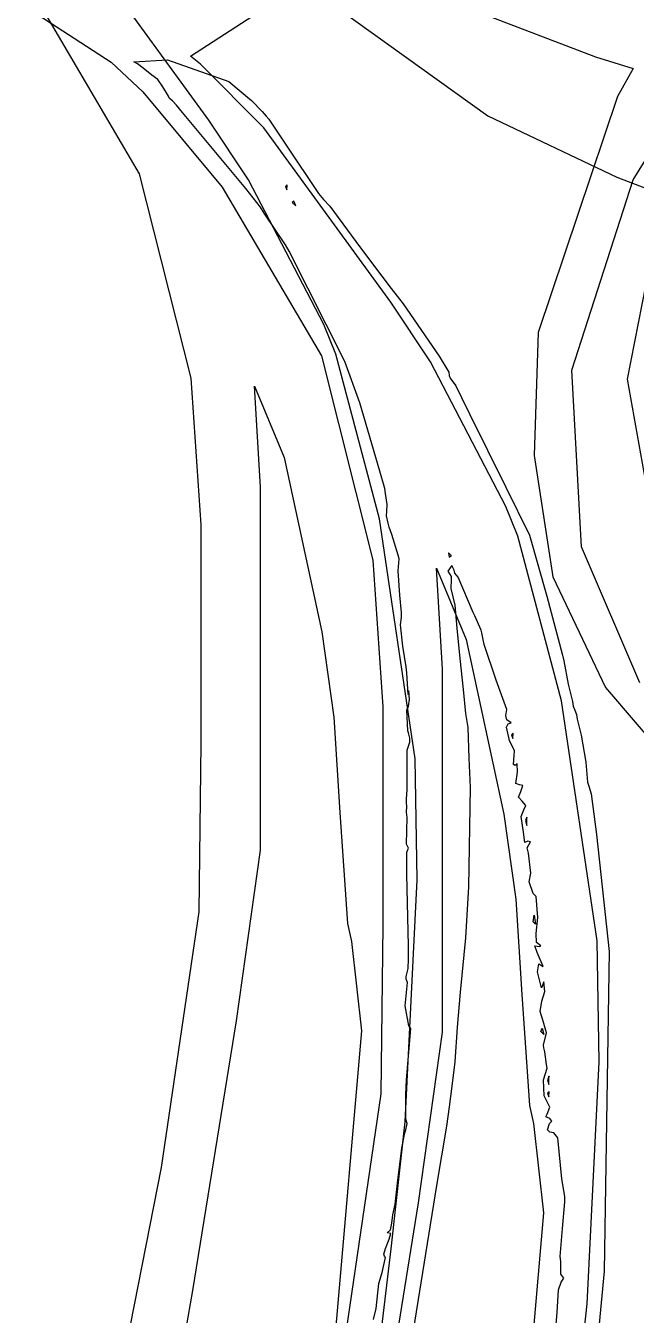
# Model space of a CAD drawing. Extents: x 0 to 208, y 1 to 205.
# Drawn here: x 30.459 to 32.826, y 15.315 to 20.314 of the extents above; entities that cross this region are included whole.
import ezdxf

# ---------------------------------------------------------------- set-up
doc = ezdxf.new("R2010")
doc.units = 0

msp = doc.modelspace()

# ---------------------------------------------------------------- linework, layer by layer
at = {"layer": 'Layer 1'}
for p, q in [((31.168754, 19.947648), (30.676629, 20.624324)), ((32.045427, 20.432091), (32.668277, 20.193716)), ((30.515148, 20.393628), (30.899619, 19.740021)), ((32.814253, 19.716928), (33.16028, 20.278261)), ((32.668277, 20.193716), (32.814378, 20.147579)), ((32.814378, 20.147579), (32.752859, 20.039926)), ((32.752859, 20.039926), (32.445279, 19.124876)), ((31.322545, 19.716963), (31.168754, 19.947648)), ((30.899619, 19.740021), (31.099548, 18.948003)), ((31.614746, 19.15563), (31.322545, 19.716963)), ((32.57588, 18.978737), (32.814253, 19.716928)), ((32.875782, 19.378591), (32.791195, 18.944135)), ((31.660883, 19.040288), (31.614746, 19.15563)), ((32.445279, 19.124876), (32.429898, 18.648127)), ((31.830053, 18.40206), (31.660883, 19.040288)), ((31.099548, 18.948003), (31.137992, 18.378981)), ((32.614324, 18.294372), (32.57588, 18.978737)), ((31.368756, 18.525073), (31.34567, 18.917237)), ((31.34567, 18.917237), (31.461014, 18.640415)), ((32.791195, 18.944135), (32.868078, 18.509678)), ((32.429898, 18.648127), (32.501981, 18.178107)), ((31.461014, 18.640415), (31.607115, 17.96374)), ((31.368756, 17.117893), (31.368756, 18.525073)), ((31.968463, 17.471632), (31.830053, 18.40206)), ((31.137992, 18.378981), (31.137992, 17.533137)), ((32.839242, 17.766681), (32.614324, 18.294372)), ((32.501981, 18.178107), (32.706718, 17.748456)), ((31.607115, 17.96374), (31.653253, 17.633092)), ((32.706718, 17.748456), (33.021991, 17.37936)), ((31.653253, 17.633092), (31.676339, 17.263996)), ((31.137992, 17.533137), (31.130288, 16.87953)), ((31.976168, 17.002573), (31.968463, 17.471632)), ((31.676339, 17.263996), (31.707098, 16.833384)), ((31.276481, 16.456597), (31.368756, 17.117893)), ((31.93003, 16.064455), (31.976168, 17.002573)), ((31.130288, 16.87953), (30.98419, 15.887586)), ((31.707098, 16.833384), (31.722479, 16.764179)), ((31.722479, 16.764179), (31.760923, 16.418152)), ((31.107311, 15.410827), (31.276481, 16.456597)), ((31.760923, 16.418152), (31.660963, 15.272422)), ((31.876202, 15.572328), (31.93003, 16.064455)), ((30.98419, 15.887586), (30.815018, 15.026363)), ((31.768551, 14.680347), (31.876202, 15.572328)), ((30.922766, 14.365057), (31.107311, 15.410827))]:
    msp.add_line(p, q, dxfattribs=at)
at = {"layer": 'test'}
for p, q in [((31.097689, 20.19555), (31.535988, 20.480061)), ((31.597504, 20.433924), (32.25111, 19.964865)), ((30.459485, 20.387772), (30.790133, 20.172466)), ((31.136133, 20.164792), (31.097689, 20.19555)), ((30.790133, 20.172466), (30.913165, 20.057124)), ((30.878105, 20.173936), (31.009409, 20.181937)), ((30.89295, 20.16591), (30.878105, 20.173936)), ((30.91406, 20.149724), (30.89295, 20.16591)), ((30.94874, 20.122721), (30.91406, 20.149724)), ((31.009409, 20.181937), (31.246718, 20.097756)), ((31.382197, 19.918728), (31.136133, 20.164792)), ((30.970753, 20.105427), (30.94874, 20.122721)), ((30.991299, 20.077727), (30.970753, 20.105427)), ((31.246718, 20.097756), (31.33489, 20.024523)), ((30.913165, 20.057124), (31.220747, 19.688028)), ((31.012437, 20.04119), (30.991299, 20.077727)), ((31.017122, 20.032419), (31.012437, 20.04119)), ((31.027677, 20.022298), (31.017122, 20.032419)), ((31.043453, 20.005636), (31.027677, 20.022298)), ((31.066426, 19.977164), (31.043453, 20.005636)), ((31.33489, 20.024523), (31.375685, 19.981582)), ((31.31262, 19.682456), (31.066426, 19.977164)), ((31.375685, 19.981582), (31.391687, 19.962882)), ((31.391687, 19.962882), (31.401621, 19.951489)), ((31.401621, 19.951489), (31.468595, 19.850698)), ((32.25111, 19.964865), (32.750928, 19.726491)), ((31.38213, 19.918724), (31.382197, 19.918728)), ((31.874255, 19.242048), (31.38213, 19.918724)), ((31.468595, 19.850698), (31.593966, 19.664121)), ((31.472554, 19.697726), (31.466119, 19.691272)), ((31.471707, 19.67726), (31.472554, 19.697755)), ((31.472554, 19.697755), (31.472554, 19.697726)), ((32.750928, 19.726491), (33.373778, 19.488116)), ((31.220747, 19.688028), (31.605218, 19.034421)), ((31.369564, 19.611091), (31.31262, 19.682456)), ((31.466119, 19.691272), (31.471707, 19.67726)), ((31.593966, 19.664121), (31.613666, 19.640262)), ((31.383421, 19.586984), (31.369564, 19.611091)), ((31.498659, 19.634459), (31.492676, 19.628473)), ((31.492676, 19.628473), (31.505912, 19.615291)), ((31.505912, 19.615291), (31.498603, 19.634459)), ((31.498603, 19.634459), (31.498659, 19.634459)), ((31.613666, 19.640262), (31.637711, 19.614416)), ((31.637711, 19.614416), (31.73856, 19.478095)), ((31.465737, 19.464926), (31.383421, 19.586984)), ((31.480808, 19.44013), (31.465737, 19.464926)), ((31.73856, 19.478095), (31.807501, 19.385876)), ((31.695884, 19.01273), (31.480808, 19.44013)), ((31.807501, 19.385876), (31.839305, 19.343134)), ((31.839305, 19.343134), (31.876434, 19.295048)), ((31.876434, 19.295048), (31.922202, 19.236277)), ((32.028046, 19.011363), (31.874255, 19.242048)), ((31.922202, 19.236277), (32.062297, 19.033591)), ((31.605218, 19.034421), (31.805147, 18.242403)), ((31.754256, 18.851576), (31.695884, 19.01273)), ((32.320247, 18.45003), (32.028046, 19.011363)), ((32.062297, 19.033591), (32.098952, 18.970895)), ((32.098952, 18.970895), (32.100927, 18.957543)), ((32.100927, 18.957543), (32.105132, 18.947778)), ((32.105132, 18.947778), (32.126976, 18.918394)), ((32.126976, 18.918394), (32.148341, 18.872979)), ((31.831968, 18.587107), (31.754256, 18.851576)), ((32.148341, 18.872979), (32.179385, 18.808864)), ((32.179385, 18.808864), (32.320409, 18.525694)), ((31.851216, 18.52032), (31.831968, 18.587107)), ((31.854038, 18.500045), (31.851216, 18.52032)), ((31.860303, 18.458166), (31.854038, 18.500045)), ((32.320409, 18.525694), (32.411505, 18.338694)), ((31.85861, 18.431685), (31.860303, 18.458166)), ((32.366384, 18.334688), (32.320247, 18.45003)), ((31.857763, 18.413479), (31.85861, 18.431685)), ((31.864621, 18.385435), (31.857763, 18.413479)), ((31.868121, 18.370705), (31.864621, 18.385435)), ((31.87893, 18.341322), (31.868121, 18.370705)), ((31.902806, 18.261584), (31.87893, 18.341322)), ((32.535554, 17.69646), (32.366384, 18.334688)), ((32.411505, 18.338694), (32.479052, 18.102536)), ((31.906729, 18.247764), (31.902806, 18.261584)), ((31.903455, 18.200635), (31.906729, 18.247764)), ((32.110104, 18.258959), (32.098702, 18.270353)), ((32.098702, 18.270353), (32.100678, 18.253859)), ((32.100678, 18.253859), (32.110132, 18.258962)), ((32.110132, 18.258962), (32.110104, 18.258959)), ((31.805147, 18.242403), (31.843592, 17.673381)), ((31.909043, 18.106238), (31.903455, 18.200635)), ((32.074256, 17.819473), (32.05117, 18.211637)), ((32.05117, 18.211637), (32.166514, 17.934815)), ((32.110943, 18.221082), (32.095252, 18.199707)), ((32.095252, 18.199707), (32.108121, 18.178331)), ((32.119805, 18.203291), (32.110943, 18.221082)), ((32.123277, 18.191872), (32.119805, 18.203291)), ((32.108686, 18.166001), (32.107557, 18.132592)), ((32.108121, 18.178331), (32.108686, 18.166001)), ((32.135243, 18.175848), (32.123277, 18.191872)), ((32.193129, 18.039419), (32.135243, 18.175848)), ((31.916522, 18.039451), (31.909043, 18.106238)), ((32.107557, 18.132592), (32.122458, 18.067444)), ((32.479052, 18.102536), (32.540359, 17.873867)), ((32.122458, 18.067444), (32.130897, 17.97853)), ((31.912345, 17.99188), (31.915393, 18.019481)), ((31.915393, 18.019481), (31.916522, 18.039451)), ((32.200495, 18.026067), (32.193129, 18.039419)), ((32.224146, 17.970366), (32.200495, 18.026067)), ((31.920642, 17.908328), (31.912345, 17.99188)), ((32.130897, 17.97853), (32.142637, 17.860987)), ((32.227956, 17.960796), (32.224146, 17.970366)), ((32.237015, 17.914829), (32.227956, 17.960796)), ((31.933879, 17.82821), (31.920642, 17.908328)), ((32.166514, 17.934815), (32.312615, 17.25814)), ((32.282729, 17.777619), (32.237015, 17.914829)), ((32.142637, 17.860987), (32.154885, 17.74021)), ((32.540359, 17.873867), (32.544846, 17.852492)), ((32.544846, 17.852492), (32.561864, 17.761664)), ((31.936419, 17.805232), (31.933879, 17.82821)), ((31.941245, 17.721542), (31.936419, 17.805232)), ((32.074256, 16.412293), (32.074256, 17.819473)), ((32.323857, 17.663563), (32.282729, 17.777619)), ((32.561864, 17.761664), (32.578515, 17.694879)), ((31.944462, 17.73619), (31.941245, 17.728547)), ((31.941245, 17.728547), (31.941245, 17.721542)), ((31.942797, 17.676138), (31.946437, 17.702481)), ((31.946437, 17.702481), (31.944462, 17.73619)), ((32.154885, 17.74021), (32.163916, 17.647595)), ((32.673964, 16.766032), (32.535554, 17.69646)), ((31.843592, 17.673381), (31.843592, 16.827537)), ((31.936927, 17.661352), (31.942797, 17.676138)), ((31.93989, 17.579952), (31.936927, 17.661352)), ((32.163916, 17.647595), (32.17323, 17.593976)), ((32.320358, 17.639512), (32.323857, 17.663563)), ((32.578515, 17.694879), (32.581394, 17.676179)), ((32.581394, 17.676179), (32.587659, 17.660155)), ((32.587659, 17.660155), (32.593953, 17.64413)), ((32.323716, 17.622657), (32.320358, 17.639512)), ((32.323519, 17.594636), (32.329276, 17.60735)), ((32.341101, 17.611349), (32.323716, 17.622657)), ((32.329276, 17.60735), (32.341101, 17.611349)), ((32.593953, 17.64413), (32.596775, 17.62543)), ((32.596775, 17.62543), (32.612692, 17.563987)), ((31.943023, 17.572919), (31.93989, 17.579952)), ((31.947905, 17.551544), (31.943023, 17.572919)), ((31.948182, 17.537198), (31.947905, 17.551544)), ((32.17323, 17.593976), (32.177068, 17.474525)), ((32.334949, 17.543408), (32.323519, 17.594636)), ((32.348807, 17.571274), (32.342372, 17.56482)), ((32.342372, 17.56482), (32.347989, 17.550808)), ((32.347989, 17.550808), (32.348835, 17.571303)), ((32.348835, 17.571303), (32.348807, 17.571274)), ((32.612692, 17.563987), (32.630698, 17.458744)), ((31.937801, 17.352196), (31.938078, 17.505149)), ((31.938078, 17.505149), (31.942678, 17.521174)), ((31.942678, 17.521174), (31.948182, 17.537198)), ((32.354083, 17.503335), (32.334949, 17.543408)), ((32.35239, 17.484579), (32.354083, 17.503335)), ((32.177068, 17.474525), (32.181584, 17.360278)), ((32.350132, 17.449852), (32.35239, 17.484579)), ((32.356821, 17.446378), (32.350132, 17.449852)), ((32.364243, 17.454131), (32.356821, 17.446378)), ((32.365654, 17.420634), (32.364243, 17.454131)), ((32.630698, 17.458744), (32.636794, 17.381274)), ((32.3597, 17.376059), (32.365654, 17.420634)), ((31.935261, 17.317469), (31.937801, 17.352196)), ((32.181584, 17.360278), (32.175996, 16.976184)), ((32.373218, 17.371589), (32.3597, 17.376059)), ((32.386454, 17.368335), (32.373218, 17.371589)), ((32.37858, 17.344862), (32.386454, 17.368335)), ((32.636794, 17.381274), (32.641563, 17.366296)), ((32.641563, 17.366296), (32.651639, 17.336912)), ((31.935826, 17.302133), (31.935261, 17.317469)), ((31.936673, 17.287046), (31.935826, 17.302133)), ((32.370114, 17.323625), (32.37858, 17.344862)), ((32.383942, 17.30749), (32.370114, 17.323625)), ((32.398054, 17.290498), (32.383942, 17.30749)), ((32.651639, 17.336912), (32.672382, 17.179296)), ((31.935826, 17.264733), (31.936673, 17.287046)), ((31.937519, 17.245093), (31.935826, 17.264733)), ((32.312615, 17.25814), (32.358753, 16.927492)), ((32.380386, 17.248021), (32.389643, 17.273866)), ((32.388797, 17.187315), (32.380386, 17.248021)), ((32.389643, 17.273866), (32.398054, 17.290498)), ((32.402342, 17.245827), (32.397036, 17.232667)), ((32.401975, 17.213775), (32.402249, 17.245832)), ((32.402249, 17.245832), (32.402342, 17.245827)), ((31.934697, 17.141858), (31.937519, 17.245093)), ((32.397036, 17.232667), (32.401975, 17.213775)), ((32.393651, 17.147227), (32.388797, 17.187315)), ((32.405391, 17.152578), (32.393651, 17.147227)), ((32.402738, 17.12755), (32.415918, 17.150912)), ((32.415918, 17.150912), (32.405391, 17.152578)), ((32.672382, 17.179296), (32.720933, 16.725155)), ((31.942938, 17.125834), (31.934697, 17.141858)), ((31.936117, 17.050919), (31.93639, 17.109809)), ((31.93639, 17.109809), (31.942938, 17.125834)), ((32.408101, 17.106779), (32.402738, 17.12755)), ((32.417386, 17.029025), (32.408101, 17.106779)), ((31.93639, 17.025183), (31.936117, 17.050919)), ((31.943023, 16.747687), (31.93639, 17.025183)), ((32.41081, 16.994926), (32.417386, 17.029025)), ((32.175996, 16.976184), (32.164594, 16.778499)), ((32.42684, 16.949671), (32.41081, 16.994926)), ((32.437847, 16.938995), (32.42684, 16.949671)), ((32.358753, 16.927492), (32.381839, 16.558396)), ((32.44414, 16.857294), (32.437847, 16.938995)), ((32.425743, 16.840349), (32.429722, 16.865619)), ((32.429722, 16.865619), (32.435536, 16.830553)), ((32.438327, 16.795221), (32.44414, 16.857294)), ((31.843592, 16.827537), (31.835887, 16.17393)), ((32.425743, 16.840343), (32.425743, 16.840349)), ((32.435536, 16.830553), (32.425743, 16.840343)), ((31.943023, 16.695643), (31.943023, 16.747687)), ((32.164594, 16.778499), (32.143907, 16.567487)), ((32.442362, 16.721505), (32.432513, 16.74691)), ((32.432513, 16.74691), (32.450434, 16.744991)), ((32.438891, 16.760008), (32.438327, 16.795221)), ((32.455768, 16.746656), (32.438891, 16.760008)), ((32.450434, 16.744991), (32.455768, 16.746656)), ((32.681669, 16.296973), (32.673964, 16.766032)), ((31.941611, 16.659581), (31.943023, 16.695643)), ((32.465166, 16.666639), (32.442362, 16.721505)), ((32.720933, 16.725155), (32.70129, 15.485615)), ((31.934274, 16.627783), (31.941611, 16.659581)), ((32.442701, 16.646373), (32.448797, 16.677674)), ((32.458957, 16.584432), (32.442701, 16.646373)), ((32.448797, 16.677674), (32.465166, 16.666639)), ((31.93052, 16.514309), (31.939579, 16.605138)), ((31.933709, 16.618433), (31.934274, 16.627783)), ((31.939579, 16.605138), (31.933709, 16.618433)), ((32.46748, 16.607574), (32.458957, 16.584432)), ((32.471629, 16.570175), (32.46748, 16.607574)), ((32.143907, 16.567487), (32.132279, 16.431215)), ((32.381839, 16.558396), (32.412598, 16.127784)), ((32.459493, 16.532775), (32.471629, 16.570175)), ((31.943982, 16.436603), (31.93052, 16.514309)), ((32.452861, 16.492705), (32.459493, 16.532775)), ((32.465392, 16.454734), (32.452861, 16.492705)), ((32.478656, 16.409322), (32.465392, 16.454734)), ((31.934838, 16.227703), (31.951856, 16.426067)), ((31.951856, 16.426067), (31.943982, 16.436603)), ((31.98198, 15.750997), (32.074256, 16.412293)), ((32.132279, 16.431215), (32.122317, 16.297644)), ((32.4562, 16.4144), (32.460857, 16.428412)), ((32.467461, 16.403125), (32.4562, 16.414408)), ((32.4562, 16.414408), (32.4562, 16.4144)), ((32.460857, 16.428412), (32.467461, 16.403125)), ((32.467029, 16.361641), (32.478656, 16.409322)), ((32.468158, 16.352291), (32.467029, 16.361641)), ((32.47098, 16.335804), (32.468158, 16.352291)), ((32.122317, 16.297644), (32.110746, 16.203058)), ((32.477838, 16.286673), (32.47098, 16.335804)), ((32.635531, 15.358855), (32.681669, 16.296973)), ((32.466295, 16.228242), (32.48066, 16.273318)), ((32.48066, 16.273318), (32.477838, 16.286673)), ((31.932298, 16.169464), (31.934838, 16.227703)), ((32.110746, 16.203058), (32.100162, 16.122916)), ((32.469117, 16.166169), (32.466295, 16.228242)), ((32.487824, 16.241377), (32.48249, 16.228223)), ((32.48249, 16.228223), (32.487429, 16.209328)), ((32.487429, 16.209328), (32.487705, 16.241385)), ((32.487705, 16.241385), (32.487824, 16.241377)), ((31.835887, 16.17393), (31.689789, 15.181986)), ((31.932298, 16.074893), (31.932298, 16.169464)), ((32.480773, 16.142751), (32.469117, 16.166169)), ((32.487824, 16.18214), (32.481389, 16.175686)), ((32.481389, 16.175686), (32.487006, 16.161673)), ((32.487006, 16.161673), (32.487852, 16.18214)), ((32.487852, 16.18214), (32.487824, 16.18214)), ((32.100162, 16.122916), (32.090172, 16.047785)), ((32.412598, 16.127784), (32.427979, 16.058579)), ((32.480152, 16.094674), (32.491441, 16.122007)), ((32.491441, 16.122007), (32.480773, 16.142751)), ((31.937378, 16.058398), (31.932298, 16.074893)), ((31.932467, 16.033793), (31.937378, 16.058398)), ((32.090172, 16.047785), (32.052058, 15.818043)), ((32.427979, 16.058579), (32.466423, 15.712552)), ((32.475552, 16.083806), (32.480152, 16.094674)), ((32.490397, 16.077986), (32.475552, 16.083806)), ((32.481507, 16.03383), (32.489663, 16.058349)), ((32.489663, 16.058349), (32.498553, 16.067948)), ((32.498553, 16.067948), (32.490397, 16.077986)), ((31.916635, 15.962657), (31.929335, 16.022347)), ((31.929335, 16.022347), (31.932467, 16.033793)), ((32.490594, 16.025197), (32.481507, 16.03383)), ((32.506624, 16.022369), (32.490594, 16.025197)), ((32.521582, 16.002644), (32.506624, 16.022369)), ((32.537415, 15.843534), (32.521582, 16.002644)), ((31.901846, 15.838205), (31.916635, 15.962657)), ((31.891009, 15.745126), (31.901846, 15.838205)), ((32.052058, 15.818043), (31.960697, 15.25579)), ((32.548845, 15.775553), (32.537415, 15.843534)), ((31.81281, 14.705227), (31.98198, 15.750997)), ((32.539701, 15.651188), (32.548845, 15.754178)), ((32.548845, 15.754178), (32.548845, 15.775553)), ((31.877942, 15.671924), (31.88178, 15.7044)), ((31.88178, 15.7044), (31.891009, 15.745126)), ((32.466423, 15.712552), (32.366463, 14.566822)), ((31.86084, 15.634549), (31.872665, 15.645858)), ((31.872665, 15.645858), (31.877942, 15.671924)), ((32.531178, 15.54261), (32.539701, 15.651188)), ((31.85449, 15.573772), (31.86798, 15.609779)), ((31.874189, 15.631459), (31.86084, 15.634549)), ((31.86798, 15.609779), (31.874189, 15.631459)), ((31.847321, 15.551265), (31.85449, 15.573772)), ((31.850143, 15.544314), (31.847321, 15.551265)), ((31.840378, 15.480746), (31.854348, 15.538356)), ((31.854348, 15.538356), (31.850143, 15.544314)), ((32.533718, 15.523278), (32.531178, 15.54261)), ((32.533718, 15.495611), (32.533718, 15.523278)), ((31.828638, 15.437462), (31.840378, 15.480746)), ((32.533718, 15.474896), (32.533718, 15.495611)), ((32.544781, 15.458872), (32.533718, 15.474896)), ((32.534536, 15.442847), (32.544781, 15.458872)), ((32.70129, 15.485615), (32.678628, 15.239845)), ((31.817773, 15.34106), (31.828638, 15.437462)), ((32.519663, 15.325305), (32.5248, 15.413463)), ((32.5248, 15.413463), (32.534536, 15.442847)), ((32.581703, 14.866728), (32.635531, 15.358855)), ((31.807048, 15.298548), (31.817773, 15.34106)), ((32.508487, 15.191734), (32.519663, 15.325305))]:
    msp.add_line(p, q, dxfattribs=at)

doc.saveas('drawing.dxf')
